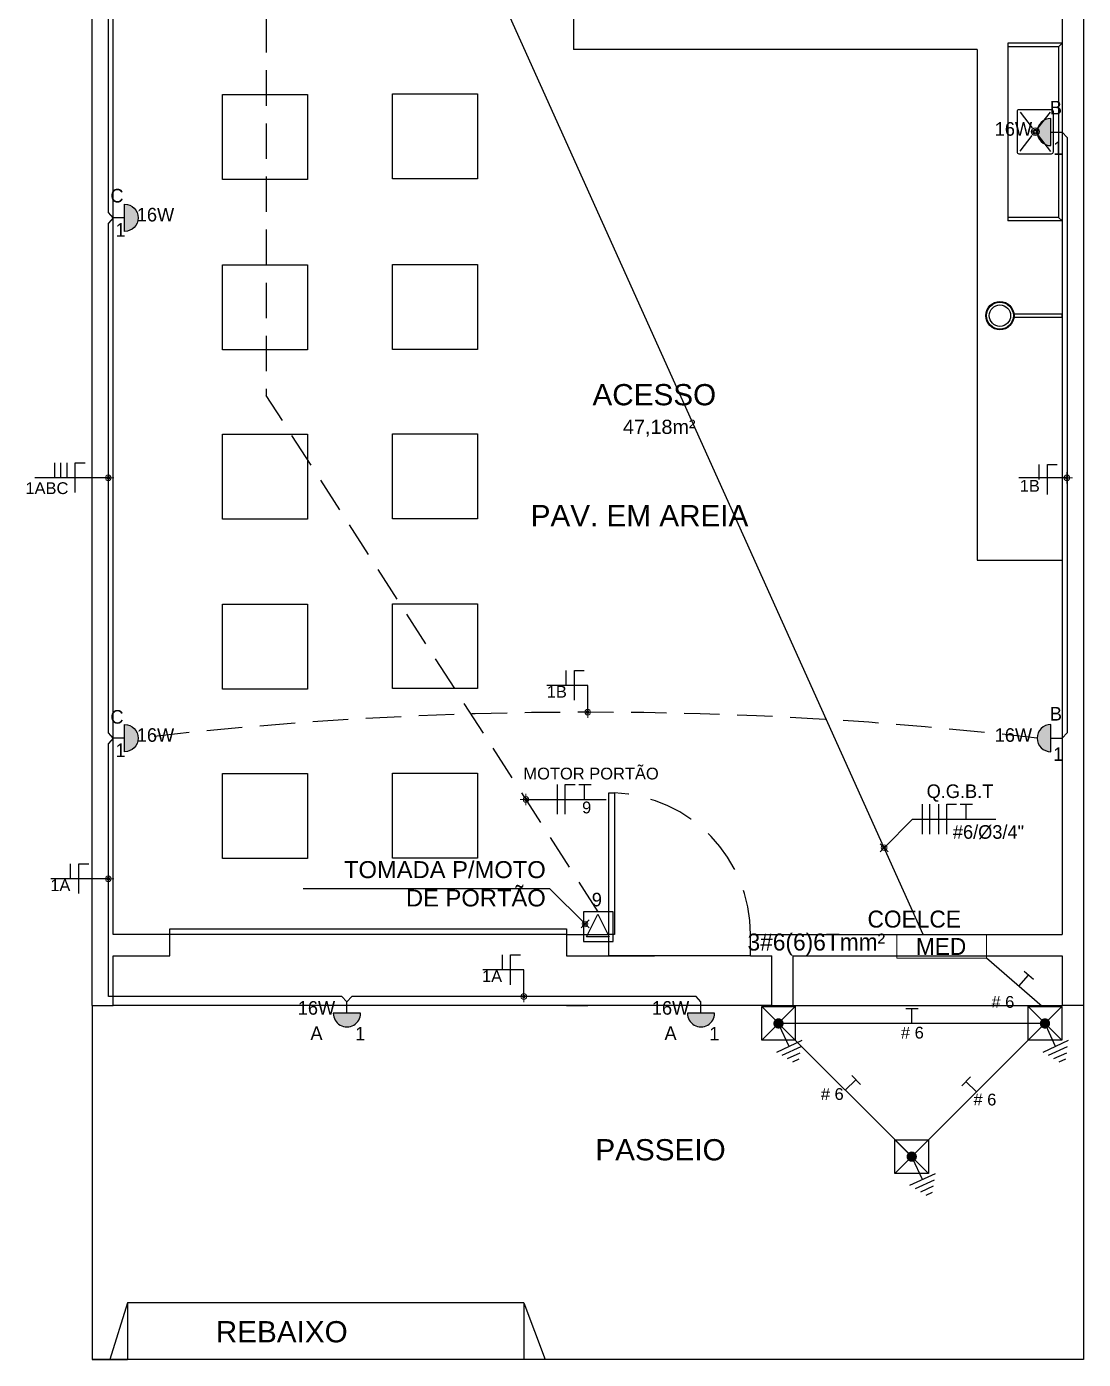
# Model space of a CAD drawing. Header units: millimetres. Extents: x -260 to 5539, y -1903 to 1459.
# Drawn here: x 2390.22 to 2397.68, y 705.64 to 715.05 of the extents above; entities that cross this region are included whole.
import ezdxf
from ezdxf.enums import TextEntityAlignment as Align

# ---------------------------------------------------------------- set-up
doc = ezdxf.new("R2010")
doc.units = ezdxf.units.MM
doc.linetypes.add('HIDDEN', pattern=[9.525, 6.35, -3.175])
doc.linetypes.add('HIDDEN2', pattern=[0.1875, 0.125, -0.0625])
for name, color, linetype in [('-HIDRO', 8, 'Continuous'), ('CABO-ILUM', 3, 'Continuous'), ('CABO.ILUMI.SOLO', 6, 'Continuous'), ('ESQUADRIA', 2, 'Continuous'), ('FIACAO', 1, 'Continuous'), ('LUMINO', 4, 'Continuous'), ('PAR-W', 7, 'Continuous'), ('PONTOS_ELETRICOS', 2, 'Continuous'), ('TOMADAS', 10, 'Continuous'), ('TUB. AEREA', 5, 'Continuous')]:
    doc.layers.add(name, color=color, linetype=linetype)
doc.layers.add('COTAS', color=53, linetype='Continuous', lineweight=9)
doc.layers.add('LEGENDA', color=7, linetype='Continuous', lineweight=0)
doc.styles.add('ARIAL', font='arial.ttf', dxfattribs={"height": 2})
doc.styles.add('CARIMBO_DADOS', font='arial.ttf', dxfattribs={"height": 0.1})
doc.styles.add('CENTURY', font='GOTHIC.TTF')
doc.linetypes.add('CABO50ESC100', pattern='A,0.4,-0.2,["+",Standard,S=0.2,R=0,X=-0.0666,Y=-0.1],-0.2', length=0.8)
doc.dimstyles.new('COTAS_EXTERNAS', dxfattribs={"dimtxt": 0.1, "dimasz": 0.01, "dimexe": 0, "dimexo": 0, "dimgap": 0.07, "dimtad": 1, "dimzin": 5, "dimdsep": 46, "dimtxsty": 'CARIMBO_DADOS', "dimblk1": 'CIRCULOS', "dimblk2": 'CIRCULOS', "dimsah": 1, "dimcen": 0, "dimse1": 1, "dimse2": 1, "dimclrd": 8, "dimclre": 8, "dimclrt": 230, "dimadec": 0, "dimazin": 0, "dimtfac": 100, "dimtix": 1, "dimtmove": 2, "dimatfit": 3, "dimldrblk": 'CIRCULOS', "dimfxl": 1, "dimtolj": 1, "dimtzin": 5, "dimarcsym": 0})

# ---------------------------------------------------------------- blocks, each defined once
blk = doc.blocks.new('*U20', base_point=(4832.86, -1567.19))
for p, q in [((4804.36, -1552.19), (4801.36, -1552.19)), ((4804.36, -1552.19), (4804.36, -1557.19)), ((4804.36, -1552.19), (4832.86, -1552.19)), ((4861.36, -1552.19), (4832.86, -1552.19)), ((4861.36, -1552.19), (4861.36, -1557.19)), ((4861.36, -1552.19), (4864.36, -1552.19)), ((4804.36, -1567.19), (4804.36, -1557.19)), ((4861.36, -1567.19), (4861.36, -1557.19)), ((4832.86, -1567.19), (4804.36, -1567.19)), ((4832.86, -1567.19), (4861.36, -1567.19))]:
    blk.add_line(p, q)
blk.add_text('MED', height=10.8).set_placement((4832.42, -1559.77), align=Align.MIDDLE_CENTER)
blk = doc.blocks.new('*U33', base_point=(8491.58, 4881.81))
at = {"linetype": 'Continuous'}
for p, q in [((8503.84, 4898.5), (8512.24, 4880.31)), ((8479.58, 4869.81), (8503.58, 4893.81)), ((8479.58, 4893.81), (8503.58, 4869.81)), ((8479.58, 4893.81), (8503.58, 4893.81)), ((8479.58, 4869.81), (8479.58, 4893.81)), ((8508.04, 4889.41), (8493.25, 4882.58)), ((8503.58, 4893.81), (8503.58, 4869.81)), ((8508.3, 4897.8), (8514.6, 4884.16)), ((8512.75, 4897.1), (8516.95, 4888.01)), ((8517.21, 4896.4), (8519.31, 4891.85)), ((8503.58, 4869.81), (8479.58, 4869.81))]:
    blk.add_line(p, q, dxfattribs=at)
at = {"linetype": 'Continuous', "const_width": 3.68}
blk.add_lwpolyline([(8489.74, 4881.81, 1), (8493.42, 4881.81, 1)], format="xyb", close=True, dxfattribs=at)
blk = doc.blocks.new('aran')
h = blk.add_hatch(color=256)
h.set_gradient(color1=(87, 87, 255), color2=(71, 71, 255), tint=1)
h.paths.add_polyline_path([(966.6286, -263.7091, 1), (966.6286, -263.5491)])
for p, q in [((966.6286, -263.5491), (966.6286, -263.7091)), ((966.5754, -263.6291), (966.5622, -263.6291)), ((966.6286, -263.6291), (966.5754, -263.6291))]:
    blk.add_line(p, q)
blk.add_arc((966.6286, -263.6291), 0.08, 270, 90)
blk = doc.blocks.new('TP')
at = {"layer": 'TOMADAS', "linetype": 'Continuous'}
blk.add_lwpolyline([(966.518, -264.3844), (966.7274, -264.3844), (966.7274, -264.1744), (966.518, -264.1744)], close=True, dxfattribs=at)
at = {"layer": 'TOMADAS'}
blk.add_lwpolyline([(966.5401, -264.3493), (966.6198, -264.1893), (966.6994, -264.3493)], close=True, dxfattribs=at)
blk = doc.blocks.new('CIRCULOS')
at = {"layer": 'COTAS'}
for p, q in [((-4, 0), (4, 0)), ((0, 4), (0, -4))]:
    blk.add_line(p, q, dxfattribs=at)
for radius in [2, 1]:
    blk.add_circle((0, 0), radius, dxfattribs=at)
blk = doc.blocks.new('f_fnt')
at = {"layer": 'FIACAO', "color": 4}
for points in [[(-0.08, -0.15), (-0.08, 0.15)], [(0, -0.15), (0, 0.15), (0.1, 0.15)], [(0.135, 0.15), (0.26, 0.15)], [(0.195, 0), (0.195, 0.15)]]:
    blk.add_lwpolyline(points, dxfattribs=at)
blk = doc.blocks.new('f_nr')
at = {"layer": 'FIACAO', "color": 4}
for points in [[(-0.041, 0), (-0.041, 0.151)], [(0.041, -0.149), (0.041, 0.151), (0.141, 0.151)]]:
    blk.add_lwpolyline(points, dxfattribs=at)
blk = doc.blocks.new('f_r')
at = {"layer": 'FIACAO', "color": 4}
blk.add_lwpolyline([(0, 0), (0, 0.15)], dxfattribs=at)
blk = doc.blocks.new('f_f')
at = {"layer": 'FIACAO', "color": 4}
blk.add_lwpolyline([(0, -0.15), (0, 0.15)], dxfattribs=at)

msp = doc.modelspace()

# ---------------------------------------------------------------- linework, layer by layer
at = {"layer": '-HIDRO', "ltscale": 0.05}
for p, q in [((2390.679, 708.1402), (2390.679, 733.1402)), ((2397.679, 733.1402), (2397.679, 708.1402)), ((2390.829, 708.6402), (2390.829, 726.8902)), ((2394.079, 715.4902), (2394.079, 714.8902)), ((2397.529, 715.4902), (2397.529, 708.6402)), ((2396.929, 714.8902), (2394.079, 714.8902)), ((2396.929, 714.8902), (2396.929, 711.2841)), ((2396.929, 711.2841), (2397.529, 711.2841)), ((2391.229, 708.6402), (2390.829, 708.6402)), ((2391.229, 708.4902), (2391.229, 708.6402)), ((2395.629, 708.6402), (2397.529, 708.6402)), ((2390.829, 708.1402), (2390.829, 708.4902)), ((2395.629, 708.4902), (2397.529, 708.4902)), ((2397.529, 708.4902), (2397.529, 708.1402)), ((2390.679, 708.1402), (2390.829, 708.1402)), ((2390.679, 708.1402), (2390.679, 705.6402)), ((2390.679, 708.1402), (2390.679, 705.6402)), ((2395.479, 708.1402), (2395.629, 708.1402)), ((2395.629, 708.1402), (2397.529, 708.1402)), ((2397.679, 708.1402), (2397.529, 708.1402)), ((2397.679, 708.1402), (2397.679, 705.6402)), ((2397.679, 708.1402), (2397.679, 705.6402)), ((2390.929, 706.0402), (2390.804, 705.6402)), ((2393.729, 706.0402), (2390.929, 706.0402)), ((2390.929, 706.0402), (2390.929, 705.6402)), ((2393.729, 706.0402), (2393.729, 705.6402)), ((2393.729, 706.0402), (2393.879, 705.6402)), ((2397.679, 705.6402), (2390.679, 705.6402)), ((2397.679, 705.6402), (2390.679, 705.6402)), ((2390.679, 705.6402), (2390.929, 705.6402))]:
    msp.add_line(p, q, dxfattribs=at)
at = {"layer": '-HIDRO'}
for p, q in [((2397.1459, 714.9349), (2397.1459, 713.6811)), ((2397.529, 714.9349), (2397.1459, 714.9349)), ((2397.5046, 714.9105), (2397.529, 714.9349)), ((2397.529, 714.9349), (2397.529, 713.6811)), ((2397.5046, 714.9105), (2397.1459, 714.9105)), ((2397.5046, 714.9105), (2397.5046, 713.7055)), ((2397.2324, 714.4487), (2397.3186, 714.337)), ((2397.3602, 714.337), (2397.4465, 714.4487)), ((2397.2339, 714.1736), (2397.3186, 714.2833)), ((2397.3602, 714.2833), (2397.4465, 714.1716)), ((2397.5046, 713.7055), (2397.1459, 713.7055)), ((2397.529, 713.6811), (2397.1459, 713.6811)), ((2397.5046, 713.7055), (2397.529, 713.6811)), ((2397.529, 713.0213), (2397.1894, 713.0213)), ((2397.1894, 713.0013), (2397.529, 713.0013)), ((2397.529, 713.0013), (2397.529, 713.0213))]:
    msp.add_line(p, q, dxfattribs=at)
at = {"layer": '-HIDRO', "ltscale": 0.1}
for p, q in [((2391.229, 708.6402), (2391.229, 708.6402)), ((2394.029, 708.6402), (2394.329, 708.6402)), ((2394.029, 708.6402), (2394.029, 708.4902)), ((2394.329, 708.4902), (2394.329, 708.6402)), ((2395.329, 708.6402), (2395.629, 708.6402)), ((2395.329, 708.4902), (2395.329, 708.6402)), ((2390.829, 708.4902), (2391.229, 708.4902)), ((2394.029, 708.4902), (2394.6498, 708.4902)), ((2395.329, 708.4902), (2394.329, 708.4902)), ((2395.329, 708.4902), (2395.479, 708.4902)), ((2395.479, 708.1402), (2395.479, 708.4902)), ((2395.629, 708.1402), (2395.629, 708.4902)), ((2395.479, 708.1402), (2390.829, 708.1402)), ((2394.029, 708.1402), (2394.179, 708.1402))]:
    msp.add_line(p, q, dxfattribs=at)
at = {"layer": '-HIDRO', "ltscale": 0.05}
for points in [[(2392.2007, 713.9731), (2391.6007, 713.9731), (2391.6007, 714.5731), (2392.2007, 714.5731)], [(2393.4007, 713.9768), (2392.8007, 713.9768), (2392.8007, 714.5768), (2393.4007, 714.5768)], [(2392.2007, 712.7695), (2391.6007, 712.7695), (2391.6007, 713.3695), (2392.2007, 713.3695)], [(2393.4007, 712.7731), (2392.8007, 712.7731), (2392.8007, 713.3731), (2393.4007, 713.3731)], [(2392.2007, 711.5731), (2391.6007, 711.5731), (2391.6007, 712.1731), (2392.2007, 712.1731)], [(2393.4007, 711.5768), (2392.8007, 711.5768), (2392.8007, 712.1768), (2393.4007, 712.1768)], [(2392.2007, 710.3731), (2391.6007, 710.3731), (2391.6007, 710.9731), (2392.2007, 710.9731)], [(2393.4007, 710.3768), (2392.8007, 710.3768), (2392.8007, 710.9768), (2393.4007, 710.9768)], [(2392.2007, 709.1768), (2391.6007, 709.1768), (2391.6007, 709.7768), (2392.2007, 709.7768)], [(2393.4007, 709.1805), (2392.8007, 709.1805), (2392.8007, 709.7805), (2393.4007, 709.7805)]]:
    msp.add_lwpolyline(points, close=True, dxfattribs=at)
at = {"layer": '-HIDRO'}
msp.add_lwpolyline([(2397.2135, 714.3446), (2397.2135, 714.455, -0.414214), (2397.2261, 714.4676), (2397.4528, 714.4676, -0.414214), (2397.4654, 714.455), (2397.4654, 714.1653, -0.414214), (2397.4528, 714.1527), (2397.2261, 714.1527, -0.414214), (2397.2135, 714.1653), (2397.2135, 714.3446)], format="xyb", dxfattribs=at)
at = {"layer": '-HIDRO', "ltscale": 0.1}
for points in [[(2394.369, 709.6402), (2394.369, 708.6402), (2394.329, 708.6402), (2394.329, 709.6402)], [(2394.029, 708.6402), (2391.229, 708.6402), (2391.229, 708.6802), (2394.029, 708.6802)]]:
    msp.add_lwpolyline(points, close=True, dxfattribs=at)
at = {"layer": '-HIDRO'}
for centre, radius in [((2397.3394, 714.3102), 0.0272), ((2397.3394, 714.3102), 0.0167), ((2397.3394, 714.3102), 0.0102), ((2397.0899, 713.0113), 0.1), ((2397.0899, 713.0113), 0.095), ((2397.0899, 713.0113), 0.0758)]:
    msp.add_circle(centre, radius, dxfattribs=at)
at = {"layer": '-HIDRO', "linetype": 'HIDDEN', "ltscale": 0.05}
msp.add_arc((2394.3281, 708.6402), 1.0008, 0, 87.66172, dxfattribs=at)
at = {"layer": 'CABO-ILUM'}
for p, q in [((2390.794, 713.7403), (2390.794, 717.3401)), ((2397.529, 714.308), (2397.5639, 714.2704)), ((2397.5639, 714.2704), (2397.5639, 710.0653)), ((2390.829, 713.7027), (2390.794, 713.7403)), ((2390.829, 713.7027), (2390.794, 713.6651)), ((2390.794, 710.0653), (2390.794, 713.6651)), ((2390.829, 710.0277), (2390.794, 710.0653)), ((2397.529, 710.0277), (2397.5639, 710.0653)), ((2390.829, 710.0277), (2390.794, 709.9901)), ((2390.794, 708.2018), (2390.794, 709.9901)), ((2397.3881, 708.1311), (2396.995, 708.4739)), ((2392.4437, 708.2018), (2390.794, 708.2018)), ((2392.4787, 708.1642), (2392.4437, 708.2018)), ((2392.4787, 708.1642), (2392.5136, 708.2018)), ((2394.944, 708.2018), (2392.5136, 708.2018)), ((2394.979, 708.1642), (2394.944, 708.2018)), ((2397.4079, 708.0125), (2395.5264, 708.0125)), ((2395.5264, 708.0125), (2396.4672, 707.0718)), ((2397.4079, 708.0125), (2396.4672, 707.0718))]:
    msp.add_line(p, q, dxfattribs=at)
at = {"layer": 'CABO.ILUMI.SOLO', "color": 5, "linetype": 'HIDDEN2', "ltscale": 2}
for p in [(2391.9093, 725.9939), (2394.254, 708.8002)]:
    msp.add_line(p, (2391.9093, 712.4463), dxfattribs=at)
msp.add_arc((2394.179, 682.5784), 27.6322, 83.40346, 96.59654, dxfattribs=at)
at = {"layer": 'FIACAO', "color": 4}
for points in [[(2397.2227, 708.2752), (2397.2918, 708.3544)], [(2397.2601, 708.382), (2397.3261, 708.3245)], [(2396.4252, 708.1175), (2396.5127, 708.1175)], [(2396.4672, 708.0125), (2396.4672, 708.1175)], [(2395.9968, 707.5422), (2396.0728, 707.6146)], [(2396.0438, 707.645), (2396.1042, 707.5816)], [(2396.8207, 707.5727), (2396.8814, 707.6357)], [(2396.9255, 707.5301), (2396.8499, 707.603)]]:
    msp.add_lwpolyline(points, dxfattribs=at)
at = {"layer": 'TUB. AEREA', "linetype": 'CABO50ESC100', "ltscale": 0.5}
msp.add_line((2396.548, 708.6402), (2393.0365, 716.4404), dxfattribs=at)

# ---------------------------------------------------------------- block references
at = {"layer": 'CABO-ILUM', "xscale": 0.6999999999998181, "yscale": 0.6999999999999993, "zscale": 0.7}
for name, p in [('f_r', (2390.4164, 711.8662)), ('f_r', (2390.4593, 711.8662)), ('f_nr', (2390.5312, 711.8657)), ('f_nr', (2397.396, 711.8533)), ('f_nr', (2394.0562, 710.3994)), ('f_nr', (2390.5564, 709.0344)), ('f_nr', (2393.6051, 708.3903))]:
    msp.add_blockref(name, p, dxfattribs=at)
at = {"layer": 'FIACAO', "xscale": 0.6999999999998181, "yscale": 0.7000000000000028, "zscale": 0.7}
for name, p in [('f_fnt', (2394.0208, 709.5945)), ('f_f', (2396.5422, 709.4551)), ('f_f', (2396.5938, 709.4551)), ('f_fnt', (2396.7143, 709.4551))]:
    msp.add_blockref(name, p, dxfattribs=at)
at = {"layer": 'LEGENDA', "xscale": 0.01108936982018349, "yscale": 0.01108936982018349, "zscale": 0.01108936982018349}
msp.add_blockref('*U20', (2396.679, 708.4739), dxfattribs=at)
at = {"layer": 'LUMINO', "yscale": 1.199999999999818}
for p, xscale, zscale, rotation in [((3557.4036, 397.9531), 1.199999999999818, 1.2, 180), ((1230.9544, 397.3477), -1.199999999999818, 1.199999999999818, 180), ((1230.9544, 393.6727), -1.199999999999818, 1.199999999999818, 180), ((3557.4036, 393.6727), 1.199999999999818, 1.2, 180), ((2708.8336, 1868.0388), 1.199999999999818, 1.2, 270), ((2711.3339, 1868.0388), 1.199999999999818, 1.2, 270)]:
    msp.add_blockref('aran', p, dxfattribs=dict(at, xscale=xscale, zscale=zscale, rotation=rotation))
at = {"layer": 'PAR-W', "linetype": 'ByBlock', "xscale": 0.009877021023470434, "yscale": 0.009877021023470434, "zscale": 0.00987702102347316, "rotation": 270}
for p in [(2395.5264, 708.0125), (2397.4079, 708.0125), (2396.4672, 707.0718)]:
    msp.add_blockref('*U33', p, dxfattribs=at)
at = {"layer": 'PONTOS_ELETRICOS'}
msp.add_blockref('TP', (1427.6313, 972.9746), dxfattribs=at)

# ---------------------------------------------------------------- texts
at = {"layer": '-HIDRO', "attachment_point": 5, "style": 'CARIMBO_DADOS'}
for s, insert, char_height in [('ACESSO', (2394.6493, 712.4519), 0.15), ('47,18m²', (2394.6842, 712.2167), 0.1), ('PAV. EM AREIA', (2394.5449, 711.5989), 0.15), ('PASSEIO', (2394.6932, 707.1194), 0.15), ('REBAIXO', (2392.0184, 705.8342), 0.15)]:
    msp.add_mtext(s, dxfattribs=dict(at, insert=insert, char_height=char_height))
at = {"layer": 'COTAS', "lineweight": 20, "insert": (2393.8828, 709.1588), "char_height": 0.12, "width": 1.694511, "attachment_point": 3, "style": 'ARIAL'}
msp.add_mtext('TOMADA P/MOTO DE PORTÃO', dxfattribs=at)
at = {"layer": 'ESQUADRIA', "lineweight": 20, "style": 'CENTURY'}
for s, height, p in [('B', 0.096, (2397.4424, 714.4318)), ('16W', 0.096, (2397.0533, 714.2818)), ('1', 0.096, (2397.4664, 714.1466)), ('C', 0.096, (2390.8086, 713.8105)), ('16W', 0.096, (2390.995, 713.6764)), ('1', 0.096, (2390.8449, 713.5686)), ('B', 0.096, (2397.4424, 710.1515)), ('C', 0.096, (2390.8086, 710.1297)), ('16W', 0.096, (2390.995, 710.0014)), ('16W', 0.096, (2397.0533, 710.0014)), ('1', 0.096, (2390.8449, 709.8936)), ('1', 0.096, (2397.4664, 709.8662)), ('Q.G.B.T', 0.096, (2396.5723, 709.6045, 98.0776)), ('#6/%%C3/4"', 0.096, (2396.7579, 709.3167)), ('9', 0.096, (2394.2079, 708.8393, 98.0776)), ('COELCE', 0.12, (2396.1548, 708.6896, 0)), (' 3#6(6)6Tmm² ', 0.12, (2395.2631, 708.5274, 0)), ('16W', 0.096, (2392.1316, 708.0744)), ('16W', 0.096, (2394.6319, 708.0744)), ('A', 0.096, (2392.221, 707.8953)), ('1', 0.096, (2392.5373, 707.8921)), ('A', 0.096, (2394.7213, 707.8953)), ('1', 0.096, (2395.0377, 707.8921))]:
    msp.add_text(s, height=height, dxfattribs=at).set_placement(p)
at = {"layer": 'LEGENDA', "style": 'ARIAL'}
for s, height, p in [('1ABC', 0.08317, (2390.2082, 711.7512)), ('1B', 0.08317, (2397.2297, 711.7675)), ('1B', 0.08317, (2393.8898, 710.3136)), ('MOTOR PORTÃO', 0.08317, (2393.7252, 709.7357)), ('9', 0.0832, (2394.1394, 709.4961)), ('1A', 0.08317, (2390.3837, 708.9469)), ('1A', 0.08317, (2393.4325, 708.3045)), ('# 6', 0.08317, (2397.03, 708.1228)), ('# 6', 0.08317, (2396.3908, 707.9057)), ('# 6', 0.08317, (2395.8253, 707.4724)), ('# 6', 0.08317, (2396.9032, 707.4334))]:
    msp.add_text(s, height=height, dxfattribs=at).set_placement(p)

# ---------------------------------------------------------------- leaders
at = {"color": 0}
for points in [[(2390.7937, 711.8657), (2390.2741, 711.8657)], [(2397.5629, 711.8659), (2397.2246, 711.8659)], [(2394.1788, 710.2115), (2394.1788, 710.4), (2393.8905, 710.4)], [(2393.7432, 709.5945), (2394.3087, 709.5945)], [(2390.7937, 709.0344), (2390.3876, 709.0344)], [(2393.7277, 708.2023), (2393.7277, 708.3909), (2393.4394, 708.3909)]]:
    msp.add_leader(points, dimstyle='COTAS_EXTERNAS', override={"dimgap": 0.07, "dimtad": 0}, dxfattribs=at)
at = {"layer": 'CABO-ILUM'}
msp.add_leader([(2396.2718, 709.2536), (2396.4732, 709.4551), (2397.0607, 709.4551)], dimstyle='COTAS_EXTERNAS', override={"dimgap": 0.07, "dimtad": 0}, dxfattribs=at)
at = {"layer": 'CABO.ILUMI.SOLO'}
msp.add_leader([(2394.1602, 708.715), (2393.9125, 708.9627), (2392.1708, 708.9627)], dimstyle='COTAS_EXTERNAS', override={"dimgap": 0.07, "dimtad": 0}, dxfattribs=at)

doc.saveas('drawing.dxf')
